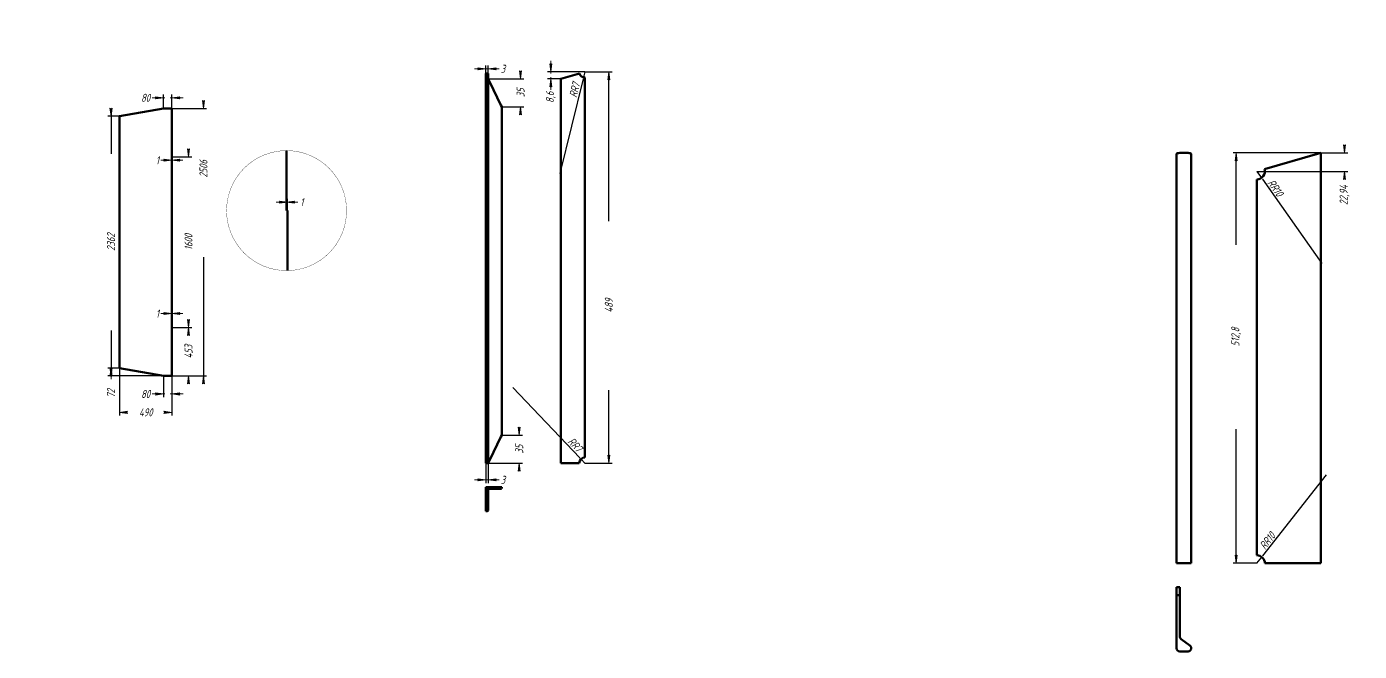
# Model space of a CAD drawing. Header units: millimetres. Extents: x 0 to 4434, y -229 to 1640.
# Drawn here: x 0 to 833, y -93 to 297 of the extents above; entities that cross this region are included whole.
import ezdxf

# ---------------------------------------------------------------- set-up
doc = ezdxf.new("R2010")
doc.units = ezdxf.units.MM
for name, pattern in [('K5LT_BASIC', [0]), ('K5LT_THIN', [0]), ('K5LT_THIN_INCLUDED_TO_HATCHING', [0])]:
    doc.linetypes.add(name, pattern=pattern)
doc.layers.add('Системный слой', color=7, linetype='Continuous')
doc.layers.add('Системный слой (1)', color=7, linetype='Continuous', true_color=0x909090)
doc.styles.add('KDIMTEXTSTYLE', font='GOST_AU.SHX', dxfattribs={"width": 0.96, "oblique": 15, "height": 5})
doc.dimstyles.new('KDIMSTYLE (0.07)', dxfattribs={"dimtxt": 5, "dimasz": 1, "dimexe": 2, "dimexo": 0, "dimgap": 1, "dimtad": 1, "dimlfac": 15, "dimtxsty": 'KDIMTEXTSTYLE', "dimsah": 1, "dimcen": 0, "dimdle": 1, "dimadec": 0, "dimazin": 0, "dimtfac": 0.667, "dimtmove": 0, "dimatfit": 3, "dimfxl": 1, "dimtvp": 1, "dimtolj": 1, "dimtzin": 0, "dimarcsym": 0})
doc.dimstyles.new('KDIMSTYLE (0.50)', dxfattribs={"dimtxt": 5, "dimasz": 1, "dimexe": 2, "dimexo": 0, "dimgap": 1, "dimtad": 1, "dimlfac": 2, "dimtxsty": 'KDIMTEXTSTYLE', "dimsah": 1, "dimcen": 0, "dimdle": 1, "dimadec": 0, "dimazin": 0, "dimtfac": 0.667, "dimtmove": 0, "dimatfit": 3, "dimfxl": 1, "dimtvp": 1, "dimtolj": 1, "dimtzin": 0, "dimarcsym": 0})

# ---------------------------------------------------------------- blocks, each defined once
blk = doc.blocks.new('KDIMARROW_01')
at = {"layer": 'Системный слой'}
blk.add_hatch(color=0, dxfattribs=at).paths.add_polyline_path([(-5, -0.6582624912261956), (0, 0), (-5, 0.658262491226197), (-4.5, 5.51091059616309e-16)])
at = {"layer": 'Системный слой', "color": 0, "linetype": 'K5LT_THIN', "lineweight": 18}
for p, q in [((-4.5, 5.51091059616309e-16), (-5, 0.658262491226197)), ((-5, 0.658262491226197), (0, 0)), ((0, 0), (-5, -0.6582624912261956)), ((-5, -0.6582624912261956), (-4.5, 5.51091059616309e-16))]:
    blk.add_line(p, q, dxfattribs=at)
at = {"layer": 'Системный слой (1)', "color": 0, "linetype": 'K5LT_THIN', "lineweight": 18}
blk.add_line((0, 0), (-1, 0), dxfattribs=at)
blk = doc.blocks.new('KDIMARROW_02')
at = {"layer": 'Системный слой'}
blk.add_hatch(color=0, dxfattribs=at).paths.add_polyline_path([(4.5, -5.51091059616309e-16), (5, 0.6582624912261956), (0, 0), (5, -0.658262491226197)])
at = {"layer": 'Системный слой', "color": 0, "linetype": 'K5LT_THIN', "lineweight": 18}
for p, q in [((5, 0.6582624912261956), (0, 0)), ((0, 0), (5, -0.658262491226197)), ((0, 0), (7, -8.572527594031472e-16)), ((4.5, -5.51091059616309e-16), (5, 0.6582624912261956)), ((5, -0.658262491226197), (4.5, -5.51091059616309e-16))]:
    blk.add_line(p, q, dxfattribs=at)
at = {"layer": 'Системный слой (1)', "color": 0, "linetype": 'K5LT_THIN', "lineweight": 18}
blk.add_line((0, 0), (-1, 0), dxfattribs=at)

msp = doc.modelspace()

# ---------------------------------------------------------------- linework, layer by layer
at = {"layer": 'Системный слой (1)', "color": 5, "linetype": 'K5LT_BASIC', "lineweight": 60, "true_color": 0x0000ff}
for p, q in [((286.8320054488477, 267.7817436853322), (286.8320054488477, 265.2464744306916)), ((286.8320054488477, 267.7817436853322), (288.3320054488477, 267.7817436853323)), ((288.3320054488477, 265.2823728155537), (288.3320054488477, 267.7817436853323)), ((345.4675895130647, 267.7817436853322), (333.8320054488495, 264.4452936443097)), ((286.8320054488477, 265.2464744306916), (287.8320054488478, 265.2464744306916)), ((286.8320054488477, 265.2464744306916), (286.8320054488476, 27.74647443068335)), ((288.3320054488477, 265.2823728155537), (288.3320054488477, 27.71057604581983)), ((289.332005448848, 262.3864701148977), (288.3320054488479, 264.4452936443097)), ((296.3320054488479, 247.9747054090155), (289.332005448848, 262.3864701148977)), ((333.8320054488495, 264.4452936443097), (333.8320054488495, 24.24647443068335)), ((348.8320054488488, 265.2464744306916), (348.8320054488584, 27.74647443068335)), ((85.4241188430774, 245.8978526624454), (58.09078550974406, 241.0978526624453)), ((90.75745217641072, 245.8978526624454), (85.4241188430774, 245.8978526624454)), ((90.75745217641072, 215.6978526624454), (90.75745217641072, 245.8978526624454)), ((296.8320054488479, 246.9452936443099), (296.3320054488479, 247.9747054090155)), ((296.8320054488479, 246.9452936443099), (296.8320054488479, 41.74647443068335)), ((58.09078550974406, 241.0978526624453), (58.09078550974404, 83.63118599577868)), ((162.4213215396227, 182.0489124210471), (162.4213215396227, 219.5489124210471)), ((718.5612552100516, 217.4840793341763), (718.5612552100516, -38.34236340329761)), ((720.5612552100515, 218.0575701056939), (725.7057635175976, 218.0575701056939)), ((727.7057635175977, 217.4840962003396), (727.7057635175977, -38.3423634032975)), ((773.5120885095198, 207.9659414544266), (806.7057800298278, 217.4840793341763)), ((806.7057800298278, 217.4840793341763), (808.7057800298278, 218.0575701056939)), ((808.7057800298278, 218.0575701056939), (808.7057800298278, -38.34236340329755)), ((90.69078550974405, 109.0311859957787), (90.69078550974405, 215.6978526624454)), ((90.69078550974405, 215.6978526624454), (90.75745217641072, 215.6978526624454)), ((768.705780029828, 201.5877546753414), (768.705780029828, -33.34236340329755)), ((162.9213215396227, 182.0489124210471), (162.4213215396227, 182.0489124210471)), ((162.9213215396227, 144.5522459025417), (162.9213215396227, 182.0489124210471)), ((90.75745217641071, 109.0311859957787), (90.69078550974405, 109.0311859957787)), ((90.75745217641071, 78.83118599577867), (90.75745217641071, 109.0311859957787)), ((58.09078550974404, 83.63118599577868), (85.42411884307737, 78.83118599577867)), ((85.42411884307737, 78.83118599577867), (90.75745217641071, 78.83118599577867)), ((296.3320054488479, 40.71706266597761), (296.8320054488479, 41.74647443068335)), ((289.332005448848, 26.30529796009546), (296.3320054488479, 40.71706266597761)), ((286.8320054488476, 27.74647443068335), (286.8320054488479, 24.24647443068335)), ((286.8320054488476, 27.74647443068335), (287.8320054488478, 27.74647443068335)), ((288.3320054488478, 24.24647443068335), (288.3320054488477, 27.71057604581983)), ((288.3320054488478, 24.24647443068335), (289.332005448848, 26.30529796009546)), ((286.8320054488479, 24.24647443068335), (288.3320054488478, 24.24647443068335)), ((345.3320054488584, 24.24647443068335), (333.8320054488495, 24.24647443068335)), ((286.8320054488479, 9.246474430683293), (288.3320054488479, 9.246474430683293)), ((286.8320054488477, -2.389109633531916), (286.8320054488479, 9.246474430683293)), ((288.3320054488479, 9.246474430683293), (296.8320054488479, 9.246474430683293)), ((288.3320054488479, 9.246474430683293), (288.3320054488477, -2.389109633531916)), ((296.8320054488479, 8.746474430683293), (296.8320054488479, 9.246474430683293)), ((296.3320054488479, 8.24647443068352), (289.332005448848, 8.24647443068352)), ((286.8320054488477, -2.389109633531916), (286.8320054488477, -5.753525569316025)), ((286.8320054488477, -2.389109633531916), (288.3320054488477, -2.389109633531916)), ((286.8320054488477, -5.753525569316025), (287.8320054488478, -5.753525569316025)), ((288.3320054488477, -5.25352556931648), (288.3320054488477, -2.389109633531916)), ((720.5612552100516, -38.34236340329755), (718.5612552100516, -38.34236340329761)), ((725.7057635175976, -38.34236340329755), (720.5612552100516, -38.34236340329755)), ((727.7057635175977, -38.3423634032975), (725.7057635175976, -38.34236340329755)), ((806.7057800298278, -38.34236340329761), (773.705780029828, -38.34236340329755)), ((808.7057800298278, -38.34236340329755), (806.7057800298278, -38.34236340329761)), ((718.5612552100519, -53.34236340330176), (720.5612552100519, -53.34236340330176)), ((718.5612552100519, -53.34236340330176), (718.5612552100519, -58.14867188299354)), ((718.5612552100519, -58.14867188299354), (718.5612552100516, -91.34236340330153)), ((720.5612552100517, -58.14867188299354), (718.5612552100519, -58.14867188299354)), ((720.5612552100517, -58.14867188299354), (720.5612552100519, -53.34236340330176)), ((720.5612552100516, -84.09236340330176), (720.5612552100517, -58.14867188299354)), ((726.8853876465872, -89.72728231731708), (721.3816310810621, -85.70744448928644)), ((720.5612552100515, -93.34236340330153), (725.7057635175976, -93.34236340330176))]:
    msp.add_line(p, q, dxfattribs=at)
at = {"layer": 'Системный слой (1)', "color": 7, "linetype": 'K5LT_THIN_INCLUDED_TO_HATCHING', "const_width": 0.18}
msp.add_lwpolyline([(199.9213215396227, 182.0489124210471, 0.9999999999999999), (124.9213215396227, 182.0489124210471, 0.9999999999999999)], format="xyb", close=True, dxfattribs=at)
at = {"layer": 'Системный слой (1)', "color": 5, "linetype": 'K5LT_BASIC', "lineweight": 60, "true_color": 0x0000ff}
for centre, radius, start, end in [((348.8320054488488, 268.7464744306915), 3.500000000000059, 195.999999999995, 269.999999999999), ((768.705780029828, 206.5877546753414), 4.999999999999893, 270, 16.00000000000084), ((348.8320054488584, 24.24647443068335), 3.500000000000059, 90, 180), ((296.3320054488479, 8.746474430683293), 0.4999999999997234, 270.0000000000058, 0), ((289.3320054488478, 7.246474430683293), 1.000000000000112, 90, 180), ((287.8320054488478, -5.25352556931648), 0.500000000000167, 270.0000000000554, 0), ((768.705780029828, -38.34236340329755), 4.999999999999894, 0, 90), ((720.5612552100515, -91.34236340330153), 2.000000000000002, 180, 269.9999999999985), ((722.5612552100516, -84.09236340330176), 2.000000000000002, 179.9999999999992, 233.8563271377301), ((725.7057635175977, -91.34236340330176), 2.000000000000002, 269.9999999999977, 53.85632713772994)]:
    msp.add_arc(centre, radius, start, end, dxfattribs=at)
for centre, start_param, end_param in [((720.5612552100515, 217.4840793341762), 1.570796326794925, 3.141592653589658), ((725.7057635175977, 217.4840793341763), 0.04025754030387318, 1.570796326794925)]:
    msp.add_ellipse(centre, major_axis=(2.000000000000002, -4.898587196589417e-16), ratio=0.2867453857588099, start_param=start_param, end_param=end_param, dxfattribs=at)
for points, knots in [([(287.8320054488478, 265.2464744306916), (287.8792546413168, 265.2464749391088), (287.9419375553543, 265.2464469952761), (288.0312252892237, 265.2466654691084), (288.1023503815886, 265.2471703129424), (288.1853324730193, 265.2490270290147), (288.2483611597603, 265.2528585025676), (288.2958283730536, 265.2595726671265), (288.3247445453677, 265.2684684881772), (288.3320072553375, 265.2773350158711), (288.3320054488477, 265.2823728155537)], [0, 0, 0, 0, 1.97416889495893, 2.632034541048934, 3.957828177579987, 5.303945879456447, 7.032544248820329, 8.096078242898209, 9.53604137419107, 11, 11, 11, 11]), ([(288.3320054488477, 27.71057604581983), (288.3320060747257, 27.71640045514471), (288.3241700864802, 27.72452025429152), (288.2966820210384, 27.73287720313687), (288.2497574680581, 27.74038982868956), (288.1857225994014, 27.74390589138039), (288.1009598827126, 27.74573269658663), (288.0206888417832, 27.74641920925649), (287.9242290970456, 27.74647621156333), (287.8571920412926, 27.74647411452821), (287.8320054488478, 27.74647443068335)], [0, 0, 0, 0, 1.702165657095955, 2.721557085755055, 3.743421771826807, 6.135133995379578, 6.823219668137992, 8.21027179026462, 9.957542922414287, 11, 11, 11, 11])]:
    msp.add_open_spline(points, degree=3, knots=knots, dxfattribs=at)

# ---------------------------------------------------------------- dimensions: what is measured, and where the dimension line sits
at = {"layer": 'Системный слой (1)', "color": 7}
for base, p1, p2, location, dimstyle, override in [((286.8320054488477, 270.686299344162), (288.3320054488477, 267.7817436853323), (286.8320054488477, 267.7817436853322), (297.6260677008926, 270.686299344162), 'KDIMSTYLE (0.50)', {"dimexo": 0, "dimpost": '\\H5.0;\\W0.965;\\Q15;<>', "dimblk1": 'KDIMARROW_02', "dimblk2": 'KDIMARROW_02', "dimse1": 0, "dimse2": 0, "dimclrt": 7, "dimtolj": 1}), ((90.75745217641075, 252.531431018312), (85.42411884307741, 245.8978526624454), (90.75745217641075, 245.8978526624454), (74.29911928176759, 252.531431018312), 'KDIMSTYLE (0.07)', {"dimexo": 0, "dimpost": '\\H5.0;\\W0.965;\\Q15;<>', "dimblk1": 'KDIMARROW_02', "dimblk2": 'KDIMARROW_02', "dimse1": 0, "dimse2": 0, "dimclrt": 7, "dimtolj": 1}), ((90.75745217641075, 213.5412371136522), (90.69078550974406, 215.6978526624454), (90.75745217641075, 215.6978526624454), (81.7224522654192, 213.5412371136522), 'KDIMSTYLE (0.07)', {"dimexo": 0, "dimpost": '\\H5.0;\\W0.965;\\Q15;<>', "dimblk1": 'KDIMARROW_02', "dimblk2": 'KDIMARROW_02', "dimse1": 0, "dimse2": 0, "dimclrt": 7, "dimtolj": 1}), ((162.9213215396227, 187.3716473126646), (162.4213215396227, 182.0489124210471), (162.9213215396227, 182.0489124210471), (171.8896547839464, 187.3716473126646), 'KDIMSTYLE (0.50)', {"dimexo": 0, "dimpost": '\\H5.0;\\W0.965;\\Q15;<>', "dimblk1": 'KDIMARROW_02', "dimblk2": 'KDIMARROW_02', "dimse1": 0, "dimse2": 0, "dimclrt": 7, "dimtolj": 1}), ((90.75745217641072, 117.6931482873543), (90.69078550974405, 109.0311859957787), (90.75745217641072, 109.0311859957787), (81.72245226541918, 117.6931482873543), 'KDIMSTYLE (0.07)', {"dimexo": 0, "dimpost": '\\H5.0;\\W0.965;\\Q15;<>', "dimblk1": 'KDIMARROW_02', "dimblk2": 'KDIMARROW_02', "dimse1": 0, "dimse2": 0, "dimclrt": 7, "dimtolj": 1}), ((90.75745217641072, 55.98144577060339), (58.09078550974404, 83.63118599577868), (90.75745217641072, 78.83118599577867), (74.42411884307738, 55.98144577060339), 'KDIMSTYLE (0.07)', {"dimexo": 0, "dimpost": '\\H5.0;\\W0.965;\\Q15;<>', "dimblk1": 'KDIMARROW_01', "dimblk2": 'KDIMARROW_01', "dimse1": 0, "dimse2": 0, "dimclrt": 7, "dimtolj": 1}), ((90.75745217641072, 67.47725194329303), (85.4241188430774, 78.83118599577867), (90.75745217641072, 78.83118599577867), (74.32578594843426, 67.47725194329304), 'KDIMSTYLE (0.07)', {"dimexo": 0, "dimpost": '\\H5.0;\\W0.965;\\Q15;<>', "dimblk1": 'KDIMARROW_02', "dimblk2": 'KDIMARROW_02', "dimse1": 0, "dimse2": 0, "dimclrt": 7, "dimtolj": 1}), ((286.8320054488479, 13.84362858014316), (288.3320054488478, 24.24647443068335), (286.8320054488479, 24.24647443068335), (297.6260677008923, 13.84362858014316), 'KDIMSTYLE (0.50)', {"dimexo": 0, "dimpost": '\\H5.0;\\W0.965;\\Q15;<>', "dimblk1": 'KDIMARROW_02', "dimblk2": 'KDIMARROW_02', "dimse1": 0, "dimse2": 0, "dimclrt": 7, "dimtolj": 1})]:
    msp.add_linear_dim(base=base, p1=p1, p2=p2, location=location, dimstyle=dimstyle, override=override, dxfattribs=at).render()
for base, p1, p2, location, dimstyle, override in [((327.5213243054197, 268.7464744306915), (333.8320054488495, 264.4452936443097), (348.8320054488488, 268.7464744306915), (327.5213243054197, 252.8417576723411), 'KDIMSTYLE (0.50)', {"dimexo": 0, "dimpost": '\\H5.0;\\W0.965;\\Q15;<>', "dimblk1": 'KDIMARROW_02', "dimblk2": 'KDIMARROW_02', "dimse1": 0, "dimse2": 0, "dimclrt": 7, "dimtolj": 1}), ((363.7692913615983, 268.7464744306915), (348.8320054488584, 24.24647443068335), (348.8320054488488, 268.7464744306915), (363.7692913615983, 122.7464744306915), 'KDIMSTYLE (0.50)', {"dimexo": 0, "dimpost": '\\H5.0;\\W0.965;\\Q15;<>', "dimblk1": 'KDIMARROW_01', "dimblk2": 'KDIMARROW_01', "dimse1": 0, "dimse2": 0, "dimclrt": 7, "dimtolj": 1}), ((308.6142799262103, 246.9452936443099), (288.3320054488479, 264.4452936443097), (296.8320054488479, 246.9452936443099), (308.6142799262103, 255.6952936443098), 'KDIMSTYLE (0.50)', {"dimexo": 0, "dimpost": '\\H5.0;\\W0.965;\\Q15;<>', "dimblk1": 'KDIMARROW_01', "dimblk2": 'KDIMARROW_01', "dimse1": 0, "dimse2": 0, "dimclrt": 7, "dimtolj": 1}), ((110.4647656261971, 78.83118599577867), (90.75745217641074, 245.8978526624454), (90.75745217641072, 78.83118599577867), (110.4647656261971, 208.164519329112), 'KDIMSTYLE (0.07)', {"dimexo": 0, "dimpost": '\\H5.0;\\W0.965;\\Q15;<>', "dimblk1": 'KDIMARROW_01', "dimblk2": 'KDIMARROW_01', "dimse1": 0, "dimse2": 0, "dimclrt": 7, "dimtolj": 1}), ((52.71567405156519, 83.63118599577868), (58.09078550974406, 241.0978526624453), (58.09078550974403, 83.63118599577868), (52.71567405156519, 162.364519329112), 'KDIMSTYLE (0.07)', {"dimexo": 0, "dimpost": '\\H5.0;\\W0.965;\\Q15;<>', "dimblk1": 'KDIMARROW_01', "dimblk2": 'KDIMARROW_01', "dimse1": 0, "dimse2": 0, "dimclrt": 7, "dimtolj": 1}), ((755.8267110174511, 218.0575701056939), (768.705780029828, -38.34236340329755), (808.7057800298278, 218.0575701056939), (755.8267110174511, 103.0575701056939), 'KDIMSTYLE (0.50)', {"dimexo": 0, "dimpost": '\\H5.0;\\W0.965;\\Q15;<>', "dimblk1": 'KDIMARROW_01', "dimblk2": 'KDIMARROW_01', "dimse1": 0, "dimse2": 0, "dimclrt": 7, "dimtolj": 1}), ((823.508160732004, 206.5877546753414), (808.7057800298278, 218.0575701056939), (768.705780029828, 206.5877546753414), (823.508160732004, 191.7518703891602), 'KDIMSTYLE (0.50)', {"dimexo": 0, "dimpost": '\\H5.0;\\W0.965;\\Q15;<>', "dimblk1": 'KDIMARROW_01', "dimblk2": 'KDIMARROW_01', "dimse1": 0, "dimse2": 0, "dimclrt": 7, "dimtolj": 1}), ((101.1378982591385, 109.0311859957787), (90.75745217641074, 215.6978526624454), (90.75745217641072, 109.0311859957787), (101.1378982591385, 162.364519329112), 'KDIMSTYLE (0.07)', {"dimexo": 0, "dimpost": '\\H5.0;\\W0.965;\\Q15;<>', "dimblk1": 'KDIMARROW_01', "dimblk2": 'KDIMARROW_01', "dimse1": 0, "dimse2": 0, "dimclrt": 7, "dimtolj": 1}), ((101.1378982591385, 78.83118599577867), (90.75745217641072, 109.0311859957787), (90.75745217641072, 78.83118599577867), (101.1378982591385, 93.93118599577866), 'KDIMSTYLE (0.07)', {"dimexo": 0, "dimpost": '\\H5.0;\\W0.965;\\Q15;<>', "dimblk1": 'KDIMARROW_01', "dimblk2": 'KDIMARROW_01', "dimse1": 0, "dimse2": 0, "dimclrt": 7, "dimtolj": 1}), ((52.7156740515652, 78.83118599577867), (58.09078550974404, 83.63118599577868), (85.4241188430774, 78.83118599577867), (52.7156740515652, 67.77818643446885), 'KDIMSTYLE (0.07)', {"dimexo": 0, "dimpost": '\\H5.0;\\W0.965;\\Q15;<>', "dimblk1": 'KDIMARROW_02', "dimblk2": 'KDIMARROW_02', "dimse1": 0, "dimse2": 0, "dimclrt": 7, "dimtolj": 1}), ((307.793065352175, 24.24647443068335), (296.8320054488479, 41.74647443068335), (288.3320054488478, 24.24647443068335), (307.793065352175, 32.99647443068335), 'KDIMSTYLE (0.50)', {"dimexo": 0, "dimpost": '\\H5.0;\\W0.965;\\Q15;<>', "dimblk1": 'KDIMARROW_01', "dimblk2": 'KDIMARROW_01', "dimse1": 0, "dimse2": 0, "dimclrt": 7, "dimtolj": 1})]:
    msp.add_linear_dim(base=base, p1=p1, p2=p2, angle=90, location=location, dimstyle=dimstyle, override=override, dxfattribs=at).render()
for center, radius, location in [((348.8320054488488, 268.7464744306915), 3.5000000000000666, (345.8027749055175, 256.5314846118862)), ((768.705780029828, 206.5877546753414), 4.999999999999821, (777.4312233339422, 194.210874705477)), ((348.8320054488584, 24.24647443068335), 3.5000000000001323, (340.1562021446321, 33.3630884394338)), ((768.705780029828, -38.34236340329755), 4.999999999999915, (778.0535894469499, -26.42854882764993))]:
    msp.add_radius_dim(center=center, radius=radius, location=location, dimstyle='KDIMSTYLE (0.50)', override={"dimpost": '\\H5.0;\\W0.965;\\Q15;R<>', "dimblk2": 'KDIMARROW_02', "dimclrt": 7, "dimtolj": 1}, dxfattribs=at).render()

doc.saveas('drawing.dxf')
